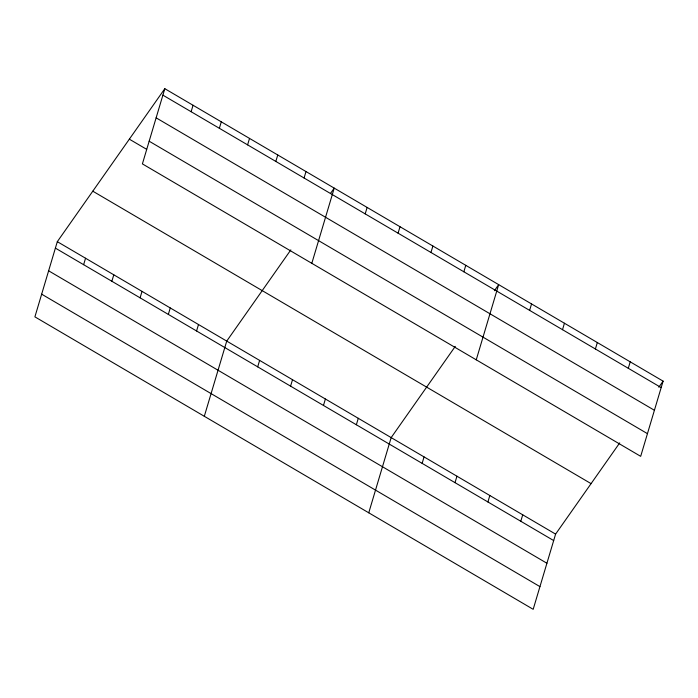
<?xml version="1.0" encoding="UTF-8"?>
<svg xmlns="http://www.w3.org/2000/svg" width="698" height="698" viewBox="0 0 698 698"><rect width="100%" height="100%" fill="white"/><g stroke="black" fill="none" stroke-linecap="round" stroke-linejoin="round"><path stroke-width="1.05" d="M164.815 88.69L142.401 163.89L640.685 456.335L663.1 381.143L164.815 88.69L57.315 241.665L34.9 316.857L533.185 609.31L555.599 534.11L619.711 442.89M83.629 264.69L85.549 258.243M111.863 281.268L113.791 274.811M191.13 111.715L193.049 105.267M140.097 297.837L142.026 291.38M219.364 128.292L221.283 121.836M168.34 314.405L170.26 307.958M247.598 144.861L249.526 138.405M196.574 330.983L198.494 324.526M275.832 161.43L277.76 154.982M204.313 416.296L226.737 341.095L290.839 249.875M304.075 178.007L305.994 171.551M257.693 366.851L259.621 360.404M311.814 263.321L334.229 188.128L330.564 193.346M290.586 386.151L292.506 379.703M365.194 213.876L367.122 207.428M323.471 405.459L325.39 399.003M398.078 233.184L400.006 226.728M356.355 424.759L358.283 418.303M430.971 252.484L432.891 246.028M368.753 512.803L391.168 437.602L455.27 346.382M463.856 271.784L465.775 265.327M422.133 463.359L424.052 456.911M476.245 359.828L498.669 284.636L494.385 290.726M455.017 482.658L456.946 476.21M529.625 310.383L531.553 303.935M487.902 501.967L489.83 495.51M562.518 329.692L564.438 323.235M520.795 521.266L522.715 514.81M595.403 348.991L597.322 342.535M628.287 368.291L630.215 361.834M658.816 387.233L663.1 381.143M162.887 95.146L661.181 387.591M156.125 117.831L654.41 410.276M149.163 141.205L647.447 433.65M129.339 139.172L146.65 149.328M92.79 191.182L591.075 483.635M57.315 241.665L555.599 534.11M55.395 248.122L553.68 540.566M48.633 270.807L546.918 563.251M41.662 294.172L539.947 586.625"/></g></svg>
